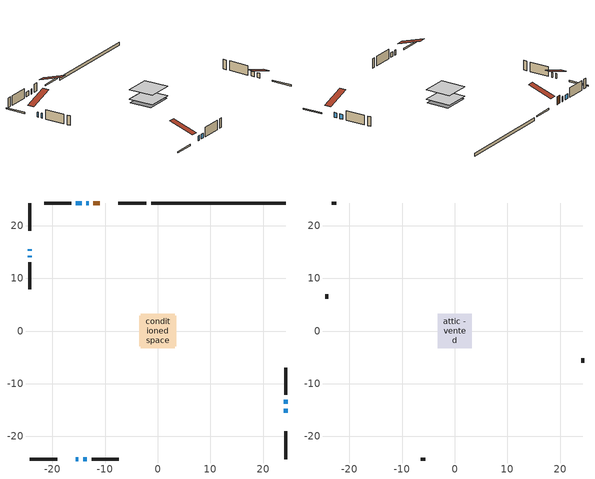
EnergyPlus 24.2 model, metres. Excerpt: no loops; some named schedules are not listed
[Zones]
conditioned space
 floor adiabatic (Floor3 construction): -3.19,-3.19 -3.19,3.19 3.19,3.19 3.19,-3.19 z0.3
 floor adiabatic (AdiabaticFloorConstruction): -3.26,-3.26 -3.26,3.26 3.26,3.26 3.26,-3.26 z0.3
 floor foundation (Slab1 construction): -3.5,-2.9 -3.5,2.9 3.5,2.9 3.5,-2.9 z-0.46
 wall outside (RimJoist1 construction): -2.21,24.32 -7.46,24.32 / -24.32,-24.32 -19.07,-24.32 / -24.32,24.32 -24.32,19.07 / 24.32,-24.32 24.32,-19.07 z0.3:0.6
 wall outside (AdiabaticWallConstruction 1): -10.99,24.32 -12.21,24.32 z0.3:2.33
 wall outside (AdiabaticWallConstruction): -13.14,24.32 -13.56,24.32 / -15.54,-24.32 -15.12,-24.32 / 24.32,-15.54 24.32,-14.79 / 24.32,-13.87 24.32,-13.08 / -14.49,24.32 -15.54,24.32 / -14.19,-24.32 -13.44,-24.32 / -24.32,15.54 -24.32,15.24 / -24.32,14.32 -24.32,14.02 z0.3:1.52
 wall outside (Wall1 construction): -16.46,24.32 -21.61,24.32 / -12.52,-24.32 -7.37,-24.32 / -24.32,13.09 -24.32,7.94 / 24.32,-12.15 24.32,-7 z0.3:2.74
 wall foundation (FoundationWall1 construction): 24.32,24.32 -1.28,24.32 z-0.46:0.3
 window (WindowConstruction 6): -13.14,24.32 -13.56,24.32 z0.3:1.52
 window (WindowConstruction 7): -15.54,-24.32 -15.12,-24.32 z0.3:1.52
 window (WindowConstruction): 24.32,-15.54 24.32,-14.79 z0.3:1.52
 window (WindowConstruction 1): 24.32,-13.86 24.32,-13.08 z0.3:1.52
 window (WindowConstruction 2): -14.49,24.32 -15.54,24.32 z0.3:1.52
 window (WindowConstruction 3): -14.19,-24.32 -13.45,-24.32 z0.3:1.52
 window (WindowConstruction 4): -24.32,15.54 -24.32,15.24 z0.3:1.52
 window (WindowConstruction 5): -24.32,14.32 -24.32,14.02 z0.3:1.52
 door (Door): -10.99,24.32 -12.21,24.32 z0.3:2.33
 ceiling adiabatic (AdiabaticFloorConstruction): 3.26,-3.26 3.26,3.26 -3.26,3.26 -3.26,-3.26 z0.3
attic - vented
 floor to conditioned space (Floor1 construction Reversed): -3.26,-3.26 -3.26,3.26 3.26,3.26 3.26,-3.26 z2.74
 wall outside (Wall2 construction): -22.54,24.32 -23.39,24.32 / -6.44,-24.32 -5.59,-24.32 / -24.32,7.02 -24.32,6.16 / 24.32,-6.07 24.32,-5.22 z0.3:2.74
 roof outside (Roof1 construction): -10.06,24.32,2.74 -10.06,17.96,4.86 -8.39,17.96,4.86 -8.39,24.32,2.74; -16.47,-24.32,2.74 -16.47,-17.96,4.86 -18.14,-17.96,4.86 -18.14,-24.32,2.74; -24.32,16.47,2.74 -17.96,16.47,4.86 -17.96,18.14,4.86 -24.32,18.14,2.74; 24.32,-16.47,2.74 17.96,-16.47,4.86 17.96,-18.14,4.86 24.32,-18.14,2.74
[Building]
Building 1: Terrain=Suburbs
[Site:Location]
Halifax Intl AP_NS: Latitude {deg}=44.88; Longitude {deg}=-63.51; Time Zone {hr}=-4; Elevation {m}=145; Keep Site Location Information=Yes
[Site:GroundTemperature:Shallow]
3.15511, 1.33576, 1.19006, 2.05344, 5.51939, 8.9692, 11.96, 13.8546, 14.0156, 12.4746, 9.56009, 6.2161
[Site:WaterMainsTemperature]
Calculation Method=Schedule; Temperature Schedule=mains temperature schedule
[Material] Roughness=Rough; Thermal Absorptance=0.9
Name | Thickness {m} | Conductivity {W/m-K} | Density {kg/m3} | Specific Heat {J/kg-K} | Solar Absorptance | Visible Absorptance
asphalt or fiberglass shingles | 0.00635 | 0.162714 | 1121.4 | 1465.45 | 0.4 | 0.4
ceiling loosefill ins | 0.0846667 | 0.0480833 | 16.02 | 1046.75 | 0.7 | 0.7
ceiling stud and cavity | 0.1397 | 0.0904643 | 65.682 | 1177.47 | 0.7 | 0.7
concrete 4.0 in. | 0.1016 | 1.803125 | 2242.8 | 837.4 | 0.7 | 0.7
concrete 8.0 in. | 0.2032 | 1.803125 | 2242.8 | 837.4 | 0.7 | 0.7
door material | 0.04445 | 0.053851 | 512.64 | 1214.23 | 0.7 | 0.7
exterior vertical ins | 0.00108814 | 0.029427 | 32.04 | 1214.23 | 0.7 | 0.7
floor covering | 0.0127 | 0.0433444 | 54.468 | 1339.84 | 0.6 | 0.6
floor rigid ins; wall rigid ins | 0.512978 | 0.029427 | 32.04 | 1214.23 | 0.7 | 0.7
floor stud and cavity | 0.1397 | 0.116862 | 92.3553 | 1139.71 | 0.7 | 0.7
floor stud and cavity 1 | 0.1397 | 1.75129 | 37.0049 | 1207.88 | 0.7 | 0.7
furniture material conditioned space 1 | 0.1524 | 0.115458 | 640.8 | 1214.23 | 0.6 | 0.6
gypsum board | 0.0127 | 0.160291 | 801 | 837.4 | 0.6 | 0.6
osb sheathing 0.5 in. | 0.0127 | 0.115458 | 512.64 | 1214.23 | 0.7 | 0.7
osb sheathing 0.75 in. | 0.01905 | 0.115458 | 512.64 | 1214.23 | 0.7 | 0.7
osb sheathing 2.0 in. | 0.0508 | 0.115458 | 512.64 | 1214.23 | 0.7 | 0.7
rim joist stud and cavity | 0.0508 | 0.0379815 | 125.044 | 1163.47 | 0.6 | 0.6
wall stud and cavity | 0.1397 | 0.0893451 | 139.0536 | 1170.24 | 0.7 | 0.7
wall stud and cavity 1 | 0.0889 | 6.9971 | 50.32683 | 1063.81 | 0.6 | 0.6
wall stud and cavity 2 | 0.0889 | 0.380278 | 52.3479 | 1209.89 | 0.7 | 0.7
wall stud and cavity 3 | 0.0889 | 0.391764 | 83.0341 | 1211.67 | 0.7 | 0.7
wood siding | 0.0254 | 0.102417 | 544.68 | 1172.36 | 0.4 | 0.4
wood siding 1 | 0.00254 | 0.102417 | 544.68 | 1172.36 | 0.4 | 0.4
wood siding 2; wood siding 3; wood siding 4 | 0.0254 | 0.102417 | 544.68 | 1172.36 | 0.7 | 0.7
[WindowMaterial:SimpleGlazingSystem]
Name | U-Factor {W/m2-K} | Solar Heat Gain Coefficient
WindowMaterial | 3.27961 | 0.52
WindowMaterial 1 | 3.28075 | 0.53
WindowMaterial 2 | 3.2745 | 0.59
WindowMaterial 3 | 3.24441 | 0.4
WindowMaterial 4 | 2.262683 | 0.37
WindowMaterial 5 | 3.04227 | 0.45
[Construction]
AdiabaticFloorConstruction: floor stud and cavity 1, floor rigid ins, osb sheathing 0.75 in., floor covering
AdiabaticWallConstruction: wood siding 3, wall rigid ins, wall stud and cavity 2, gypsum board
AdiabaticWallConstruction 1: wood siding 4, wall rigid ins, wall stud and cavity 2, gypsum board
Door: door material
Floor1 construction Reversed: gypsum board, ceiling stud and cavity, ceiling loosefill ins
Floor3 construction: floor stud and cavity, osb sheathing 0.75 in., floor covering
FoundationWall1 construction: concrete 8.0 in.
furniture construction conditioned space 1: furniture material conditioned space 1
PartitionWallConstruction: gypsum board, wall stud and cavity 3, gypsum board
RimJoist1 construction: wood siding 2, osb sheathing 2.0 in., rim joist stud and cavity
Roof1 construction: asphalt or fiberglass shingles
Slab1 construction: concrete 4.0 in.
Wall1 construction: wood siding, osb sheathing 0.5 in., wall stud and cavity, gypsum board
Wall2 construction: wood siding 1, wall stud and cavity 1
WindowConstruction; WindowConstruction 3: WindowMaterial
WindowConstruction 1: WindowMaterial 1
WindowConstruction 2: WindowMaterial 2
WindowConstruction 4: WindowMaterial 3
WindowConstruction 5: WindowMaterial 4
WindowConstruction 6; WindowConstruction 7: WindowMaterial 5
[Zone] Multiplier=1; Part of Total Floor Area=Yes
Name | Volume {m3}
attic - vented | 14.6439
conditioned space | 135.4
[Space]
Name | Zone | Volume {m3}
attic - vented 1 | attic - vented | 14.6439
conditioned space 1 | conditioned space | 135.4
[ZoneInfiltration:EffectiveLeakageArea]
infil attic - vented 1: Zone or Space=attic - vented 1; Schedule=Always On Discrete; Effective Air Leakage Area {cm2}=1525.25; Stack Coefficient=0.000316883; Wind Coefficient=1.20273e-05
[ZoneMixing]
whole house fan mix: Zone or Space=attic - vented; Schedule=Always On Continuous; Design Flow Rate Calculation Method=Flow/Zone; Design Flow Rate {m3/s}=0; Source Zone or Space=conditioned space
[SurfaceProperty:ExposedFoundationPerimeter]
Slab1: Exposed Perimeter Calculation Method=TotalExposedPerimeter; Total Exposed Perimeter {m}=25.603
[InternalMass] Zone or ZoneList=conditioned space; Space or SpaceList=conditioned space 1
Name | Construction | Surface Area {m2}
furniture mass conditioned space 1 | furniture construction conditioned space 1 | 49.5199
partition wall mass | PartitionWallConstruction | 83.1998
[Lights]
interior lighting: Zone or ZoneList or Space or SpaceList=conditioned space 1; Schedule=interior lighting schedule; Design Level Calculation Method=LightingLevel; Lighting Level {W}=343.2; Return Air Fraction=0; Fraction Radiant=0.6; Fraction Visible=0.2; Fraction Replaceable=1
[People]
occupants: Zone or ZoneList or Space or SpaceList=conditioned space 1; Number of People Schedule=occupants schedule; Number of People Calculation Method=People; Number of People=3; Fraction Radiant=0.314171; Sensible Heat Fraction=0.56303; Activity Level Schedule=occupants activity schedule; Carbon Dioxide Generation Rate {m3/s-W}=0; Enable ASHRAE 55 Comfort Warnings=No; Mean Radiant Temperature Calculation Type=EnclosureAveraged
[ElectricEquipment] Zone or ZoneList or Space or SpaceList=conditioned space 1; Design Level Calculation Method=EquipmentLevel
Name | Schedule | Design Level {W} | Fraction Latent | Fraction Radiant | Fraction Lost
clothes dryer | clothes dryer schedule | 140.772 | 0.015 | 0.081 | 0.85
clothes washer | clothes washer schedule | 32.1985 | 0.03 | 0.162 | 0.7
cooking range | cooking range schedule | 215.147 | 0.08 | 0.432 | 0.2
dishwasher | dishwasher schedule | 66.8632 | 0.3 | 0.18 | 0.4
fridge | fridge schedule | 72.9452 | 0 | 0.6 | 0
mech vent house fan | mech vent house fan schedule | 0 | 0 | 0 | 1
mech vent house fan cfis | mech vent house fan cfis schedule | 0 | 0 | 0 | 0
misc plug loads | misc plug loads schedule | 494.7 | 0.045 | 0.513 | 0.1
whole house fan | Always On Discrete | 0 | 0 | 0 | 1
[OtherEquipment] Zone or ZoneList or Space or SpaceList=conditioned space 1; Design Level Calculation Method=EquipmentLevel
Name | Fuel Type | Schedule | Design Level {W} | Fraction Latent | Fraction Radiant | Fraction Lost
clothes dryer 1 | Electricity | clothes dryer schedule | 0 | 0.015 | 0.081 | 0.85
cooking range 1 | Electricity | cooking range schedule | 0 | 0.08 | 0.432 | 0.2
general water use latent | None | general water use schedule | 62.594 | 1 | 0 | 0
general water use sensible | None | general water use schedule | -61.6891 | 0 | 0.6 | 0
mech vent house fan latent load | None | Always On Discrete | 0 | 1 | 0 | 0
mech vent house fan sensible load | None | Always On Discrete | 0 | 0 | 0 | 0
water heater energy adjustment1 | Electricity | Always On Discrete | 0.01 | 0 | 0 | 1
[ZoneInfiltration:DesignFlowRate] Zone or ZoneList or Space or SpaceList=conditioned space 1; Schedule=Always On Discrete; Design Flow Rate Calculation Method=Flow/Zone; Design Flow Rate {m3/s}=0
infil flow; natural vent flow; whole house fan flow
[ZoneControl:Thermostat]
conditioned space Thermostat: Zone or ZoneList=conditioned space; Control Type Schedule=conditioned space Thermostat Schedule; Control 1=conditioned space temperature setpoint; Temperature Difference Between Cutout And Setpoint {deltaC}=0
[AirLoopHVAC:UnitarySystem]
unit heater unitary system: Control Type=Load; Controlling Zone or Thermostat Location=conditioned space; Dehumidification Control Type=None; Availability Schedule=Always On Discrete; Supply Fan=unit heater supply fan; Fan Placement=BlowThrough; Supply Air Fan Operating Mode Schedule=unit heater auto fan schedule; Heating Coil=unit heater htg coil; DX Heating Coil Sizing Ratio=1; Use DOAS DX Cooling Coil=No; Minimum Supply Air Temperature {C}=2; Latent Load Control=SensibleOnlyLoadControl; Cooling Supply Air Flow Rate Method=None; Heating Supply Air Flow Rate Method=SupplyAirFlowRate; Heating Supply Air Flow Rate {m3/s}=0.512063; No Load Supply Air Flow Rate Method=SupplyAirFlowRate; No Load Supply Air Flow Rate {m3/s}=0; No Load Supply Air Flow Rate Control Set To Low Speed=Yes; Maximum Supply Air Temperature {C}=48.8889; Maximum Outdoor Dry-Bulb Temperature for Supplemental Heater Operation {C}=21; Ancillary On-Cycle Electric Power {W}=0; Ancillary Off-Cycle Electric Power {W}=0
[Fan:SystemModel]
unit heater supply fan: Availability Schedule=Always On Discrete; Design Maximum Air Flow Rate {m3/s}=0.512063; Speed Control Method=Discrete; Electric Power Minimum Flow Rate Fraction=0.2; Design Pressure Rise {Pa}=500; Motor Efficiency=1; Motor In Air Stream Fraction=1; Design Electric Power Consumption {W}=Autosize; Design Power Sizing Method=PowerPerFlow; Electric Power Per Unit Flow Rate {W/(m3/s)}=78.1154; Electric Power Per Unit Flow Rate Per Unit Pressure {W/((m3/s)-Pa)}=1.66667; Fan Total Efficiency=0.7; Motor Loss Radiative Fraction=0; Number of Speeds=1; Speed Flow Fraction 1=1; Speed Electric Power Fraction 1=1
[Coil:Heating:Fuel]
unit heater htg coil: Availability Schedule=Always On Discrete; Fuel Type=OtherFuel1; Burner Efficiency=0.7; Nominal Capacity {W}=10905.5; On Cycle Parasitic Electric Load {W}=0; Off Cycle Parasitic Fuel Load {W}=0
[Zone equipment]
conditioned space: unit heater unitary system
[Foundation:Kiva]
Foundation Kiva 1: Initial Indoor Air Temperature {C}=18; Wall Height Above Grade {m}=0.299984; Wall Depth Below Slab {m}=0.2032; Custom Block Material Name 1=exterior vertical ins; Custom Block Depth 1 {m}=0.759988; Custom Block X Position 1 {m}=0.2032; Custom Block Z Position 1 {m}=0
[Foundation:Kiva:Settings]
Soil Conductivity {W/m-K}=0.849921; Soil Density {kg/m3}=1842.3; Soil Specific Heat {J/kg-K}=418.7; Ground Solar Absorptivity=0.9; Ground Thermal Absorptivity=0.9; Ground Surface Roughness {m}=0.03; Far-Field Width {m}=40; Deep-Ground Boundary Condition=ZeroFlux; Deep-Ground Depth {m}=40; Minimum Cell Dimension {m}=0.2; Maximum Cell Growth Coefficient=3; Simulation Timestep=Timestep
[Exterior:Lights]
exterior lighting: Schedule=exterior lighting schedule; Design Level {W}=75.6
[EnergyManagementSystem:GlobalVariable]
infil_program_Qfan
infil_program_Qinf
natural_vent_program_Qnv
natural_vent_program_Qwhf
[EnergyManagementSystem:Sensor]
Name | Output:Variable or Output:Meter Index Key | Output:Variable or Output:Meter
airflow_gain | infil flow | Infiltration Sensible Heat Gain Energy
airflow_gain_1 | natural vent flow | Infiltration Sensible Heat Gain Energy
airflow_gain_2 | whole house fan flow | Infiltration Sensible Heat Gain Energy
airflow_loss | infil flow | Infiltration Sensible Heat Loss Energy
airflow_loss_1 | natural vent flow | Infiltration Sensible Heat Loss Energy
airflow_loss_2 | whole house fan flow | Infiltration Sensible Heat Loss Energy
clg_load_cond |  | Cooling:EnergyTransfer:Zone:CONDITIONED SPACE
clg_sp_s; clg_sp_s_1 | cooling setpoint | Schedule Value
clothes_dryer_exhaust_0_sch_s | clothes dryer exhaust 0 schedule | Schedule Value
conditioned_space_clg_unmet_s | conditioned space | Zone Cooling Setpoint Not Met Time
conditioned_space_htg_unmet_s | conditioned space | Zone Heating Setpoint Not Met Time
cool_season | cooling season schedule | Schedule Value
fridge_tin_s | conditioned space | Zone Mean Air Temperature
htg_load_cond |  | Heating:EnergyTransfer:Zone:CONDITIONED SPACE
htg_sp_s; htg_sp_s_1 | heating setpoint | Schedule Value
ig_ee_conv | clothes dryer | Electric Equipment Convective Heating Energy
ig_ee_conv_2 | cooking range | Electric Equipment Convective Heating Energy
ig_ee_conv_4 | fridge | Electric Equipment Convective Heating Energy
ig_ee_conv_5 | misc plug loads | Electric Equipment Convective Heating Energy
ig_ee_conv_6 | whole house fan | Electric Equipment Convective Heating Energy
ig_ee_rad | clothes dryer | Electric Equipment Radiant Heating Energy
ig_ee_rad_2 | cooking range | Electric Equipment Radiant Heating Energy
ig_ee_rad_4 | fridge | Electric Equipment Radiant Heating Energy
ig_ee_rad_5 | misc plug loads | Electric Equipment Radiant Heating Energy
ig_ee_rad_6 | whole house fan | Electric Equipment Radiant Heating Energy
ig_lgt_conv | interior lighting | Lights Convective Heating Energy
ig_lgt_rad | interior lighting | Lights Radiant Heating Energy
ig_lgt_vis | interior lighting | Lights Visible Radiation Heating Energy
ig_oe_conv | clothes dryer 1 | Other Equipment Convective Heating Energy
ig_oe_conv_1 | cooking range 1 | Other Equipment Convective Heating Energy
ig_oe_conv_2 | general water use latent | Other Equipment Convective Heating Energy
ig_oe_conv_3 | general water use sensible | Other Equipment Convective Heating Energy
ig_oe_conv_4 | water heater energy adjustment1 | Other Equipment Convective Heating Energy
ig_oe_rad | clothes dryer 1 | Other Equipment Radiant Heating Energy
ig_oe_rad_1 | cooking range 1 | Other Equipment Radiant Heating Energy
ig_oe_rad_2 | general water use latent | Other Equipment Radiant Heating Energy
ig_oe_rad_3 | general water use sensible | Other Equipment Radiant Heating Energy
ig_oe_rad_4 | water heater energy adjustment1 | Other Equipment Radiant Heating Energy
ig_ppl_conv | occupants | People Convective Heating Energy
ig_ppl_rad | occupants | People Radiant Heating Energy
im_conv | furniture mass conditioned space 1 | Surface Inside Face Convection Heat Gain Energy
im_conv_1 | partition wall mass | Surface Inside Face Convection Heat Gain Energy
im_ig | furniture mass conditioned space 1 | Surface Inside Face Internal Gains Radiation Heat Gain Energy
im_ig_1 | partition wall mass | Surface Inside Face Internal Gains Radiation Heat Gain Energy
im_lgt | furniture mass conditioned space 1 | Surface Inside Face Lights Radiation Heat Gain Energy
im_lgt_1 | partition wall mass | Surface Inside Face Lights Radiation Heat Gain Energy
im_sol | furniture mass conditioned space 1 | Surface Inside Face Solar Radiation Heat Gain Energy
im_sol_1 | partition wall mass | Surface Inside Face Solar Radiation Heat Gain Energy
im_surf | furniture mass conditioned space 1 | Surface Inside Face Net Surface Thermal Radiation Heat Gain Energy
im_surf_1 | partition wall mass | Surface Inside Face Net Surface Thermal Radiation Heat Gain Energy
mv_conv | mech vent house fan | Electric Equipment Convective Heating Energy
mv_conv_1 | mech vent house fan cfis | Electric Equipment Convective Heating Energy
mv_conv_2 | mech vent house fan latent load | Other Equipment Convective Heating Energy
mv_conv_3 | mech vent house fan sensible load | Other Equipment Convective Heating Energy
mv_rad | mech vent house fan | Electric Equipment Radiant Heating Energy
mv_rad_1 | mech vent house fan cfis | Electric Equipment Radiant Heating Energy
mv_rad_2 | mech vent house fan latent load | Other Equipment Radiant Heating Energy
mv_rad_3 | mech vent house fan sensible load | Other Equipment Radiant Heating Energy
natural_vent_s | natural vent schedule | Schedule Value
out_pb_s |  | Site Outdoor Air Barometric Pressure
out_wt_s |  | Site Outdoor Air Humidity Ratio
site_vw_s |  | Site Wind Speed
ss_back_out | Window1 | Surface Window Shortwave from Zone Back Out Window Heat Transfer Rate
ss_back_out_1 | Window2 | Surface Window Shortwave from Zone Back Out Window Heat Transfer Rate
ss_back_out_2 | Window3 | Surface Window Shortwave from Zone Back Out Window Heat Transfer Rate
ss_back_out_3 | Window4 | Surface Window Shortwave from Zone Back Out Window Heat Transfer Rate
ss_back_out_4 | Window5 | Surface Window Shortwave from Zone Back Out Window Heat Transfer Rate
ss_back_out_5 | Window6 | Surface Window Shortwave from Zone Back Out Window Heat Transfer Rate
ss_back_out_6 | Window7 | Surface Window Shortwave from Zone Back Out Window Heat Transfer Rate
ss_back_out_7 | Window8 | Surface Window Shortwave from Zone Back Out Window Heat Transfer Rate
ss_conv | Door1 | Surface Inside Face Convection Heat Gain Energy
ss_conv_1 | Window1 | Surface Inside Face Convection Heat Gain Energy
ss_conv_2 | Window2 | Surface Inside Face Convection Heat Gain Energy
ss_conv_3 | Window3 | Surface Inside Face Convection Heat Gain Energy
ss_conv_4 | Window4 | Surface Inside Face Convection Heat Gain Energy
ss_conv_5 | Window5 | Surface Inside Face Convection Heat Gain Energy
ss_conv_6 | Window6 | Surface Inside Face Convection Heat Gain Energy
ss_conv_7 | Window7 | Surface Inside Face Convection Heat Gain Energy
ss_conv_8 | Window8 | Surface Inside Face Convection Heat Gain Energy
ss_ig | Door1 | Surface Inside Face Internal Gains Radiation Heat Gain Energy
ss_ig_1 | Window1 | Surface Inside Face Internal Gains Radiation Heat Gain Energy
ss_ig_2 | Window2 | Surface Inside Face Internal Gains Radiation Heat Gain Energy
ss_ig_3 | Window3 | Surface Inside Face Internal Gains Radiation Heat Gain Energy
ss_ig_4 | Window4 | Surface Inside Face Internal Gains Radiation Heat Gain Energy
ss_ig_5 | Window5 | Surface Inside Face Internal Gains Radiation Heat Gain Energy
ss_ig_6 | Window6 | Surface Inside Face Internal Gains Radiation Heat Gain Energy
ss_ig_7 | Window7 | Surface Inside Face Internal Gains Radiation Heat Gain Energy
ss_ig_8 | Window8 | Surface Inside Face Internal Gains Radiation Heat Gain Energy
ss_lgt | Door1 | Surface Inside Face Lights Radiation Heat Gain Energy
ss_sol | Door1 | Surface Inside Face Solar Radiation Heat Gain Energy
ss_surf | Door1 | Surface Inside Face Net Surface Thermal Radiation Heat Gain Energy
ss_surf_1 | Window1 | Surface Inside Face Net Surface Thermal Radiation Heat Gain Energy
ss_surf_2 | Window2 | Surface Inside Face Net Surface Thermal Radiation Heat Gain Energy
ss_surf_3 | Window3 | Surface Inside Face Net Surface Thermal Radiation Heat Gain Energy
ss_surf_4 | Window4 | Surface Inside Face Net Surface Thermal Radiation Heat Gain Energy
ss_surf_5 | Window5 | Surface Inside Face Net Surface Thermal Radiation Heat Gain Energy
ss_surf_6 | Window6 | Surface Inside Face Net Surface Thermal Radiation Heat Gain Energy
ss_surf_7 | Window7 | Surface Inside Face Net Surface Thermal Radiation Heat Gain Energy
ss_surf_8 | Window8 | Surface Inside Face Net Surface Thermal Radiation Heat Gain Energy
ss_trans_in | Window1 | Surface Window Transmitted Solar Radiation Rate
ss_trans_in_1 | Window2 | Surface Window Transmitted Solar Radiation Rate
ss_trans_in_2 | Window3 | Surface Window Transmitted Solar Radiation Rate
ss_trans_in_3 | Window4 | Surface Window Transmitted Solar Radiation Rate
ss_trans_in_4 | Window5 | Surface Window Transmitted Solar Radiation Rate
ss_trans_in_5 | Window6 | Surface Window Transmitted Solar Radiation Rate
ss_trans_in_6 | Window7 | Surface Window Transmitted Solar Radiation Rate
ss_trans_in_7 | Window8 | Surface Window Transmitted Solar Radiation Rate
ss_trans_out | Window1 | Surface Inside Face Initial Transmitted Diffuse Transmitted Out Window Solar Radiation Rate
ss_trans_out_1 | Window2 | Surface Inside Face Initial Transmitted Diffuse Transmitted Out Window Solar Radiation Rate
ss_trans_out_2 | Window3 | Surface Inside Face Initial Transmitted Diffuse Transmitted Out Window Solar Radiation Rate
ss_trans_out_3 | Window4 | Surface Inside Face Initial Transmitted Diffuse Transmitted Out Window Solar Radiation Rate
ss_trans_out_4 | Window5 | Surface Inside Face Initial Transmitted Diffuse Transmitted Out Window Solar Radiation Rate
ss_trans_out_5 | Window6 | Surface Inside Face Initial Transmitted Diffuse Transmitted Out Window Solar Radiation Rate
ss_trans_out_6 | Window7 | Surface Inside Face Initial Transmitted Diffuse Transmitted Out Window Solar Radiation Rate
ss_trans_out_7 | Window8 | Surface Inside Face Initial Transmitted Diffuse Transmitted Out Window Solar Radiation Rate
s_conv | Floor1 | Surface Inside Face Convection Heat Gain Energy
s_conv_1 | Floor3 | Surface Inside Face Convection Heat Gain Energy
s_conv_10 | Wall1:0 | Surface Inside Face Convection Heat Gain Energy
s_conv_11 | Wall1:180 | Surface Inside Face Convection Heat Gain Energy
s_conv_12 | Wall1:270 | Surface Inside Face Convection Heat Gain Energy
s_conv_13 | Wall1:90 | Surface Inside Face Convection Heat Gain Energy
s_conv_2 | FoundationWall1 | Surface Inside Face Convection Heat Gain Energy
s_conv_3 | inferred conditioned ceiling | Surface Inside Face Convection Heat Gain Energy
s_conv_4 | inferred conditioned floor | Surface Inside Face Convection Heat Gain Energy
s_conv_5 | RimJoist1:0 | Surface Inside Face Convection Heat Gain Energy
s_conv_6 | RimJoist1:180 | Surface Inside Face Convection Heat Gain Energy
s_conv_7 | RimJoist1:270 | Surface Inside Face Convection Heat Gain Energy
s_conv_8 | RimJoist1:90 | Surface Inside Face Convection Heat Gain Energy
s_conv_9 | Slab1 | Surface Inside Face Convection Heat Gain Energy
s_ig | Floor1 | Surface Inside Face Internal Gains Radiation Heat Gain Energy
s_ig_1 | Floor3 | Surface Inside Face Internal Gains Radiation Heat Gain Energy
s_ig_10 | Wall1:0 | Surface Inside Face Internal Gains Radiation Heat Gain Energy
s_ig_11 | Wall1:180 | Surface Inside Face Internal Gains Radiation Heat Gain Energy
s_ig_12 | Wall1:270 | Surface Inside Face Internal Gains Radiation Heat Gain Energy
s_ig_13 | Wall1:90 | Surface Inside Face Internal Gains Radiation Heat Gain Energy
s_ig_2 | FoundationWall1 | Surface Inside Face Internal Gains Radiation Heat Gain Energy
s_ig_3 | inferred conditioned ceiling | Surface Inside Face Internal Gains Radiation Heat Gain Energy
s_ig_4 | inferred conditioned floor | Surface Inside Face Internal Gains Radiation Heat Gain Energy
s_ig_5 | RimJoist1:0 | Surface Inside Face Internal Gains Radiation Heat Gain Energy
s_ig_6 | RimJoist1:180 | Surface Inside Face Internal Gains Radiation Heat Gain Energy
s_ig_7 | RimJoist1:270 | Surface Inside Face Internal Gains Radiation Heat Gain Energy
s_ig_8 | RimJoist1:90 | Surface Inside Face Internal Gains Radiation Heat Gain Energy
s_ig_9 | Slab1 | Surface Inside Face Internal Gains Radiation Heat Gain Energy
s_lgt | Floor1 | Surface Inside Face Lights Radiation Heat Gain Energy
s_lgt_1 | Floor3 | Surface Inside Face Lights Radiation Heat Gain Energy
s_lgt_10 | Wall1:0 | Surface Inside Face Lights Radiation Heat Gain Energy
s_lgt_11 | Wall1:180 | Surface Inside Face Lights Radiation Heat Gain Energy
s_lgt_12 | Wall1:270 | Surface Inside Face Lights Radiation Heat Gain Energy
s_lgt_13 | Wall1:90 | Surface Inside Face Lights Radiation Heat Gain Energy
s_lgt_2 | FoundationWall1 | Surface Inside Face Lights Radiation Heat Gain Energy
s_lgt_3 | inferred conditioned ceiling | Surface Inside Face Lights Radiation Heat Gain Energy
s_lgt_4 | inferred conditioned floor | Surface Inside Face Lights Radiation Heat Gain Energy
s_lgt_5 | RimJoist1:0 | Surface Inside Face Lights Radiation Heat Gain Energy
s_lgt_6 | RimJoist1:180 | Surface Inside Face Lights Radiation Heat Gain Energy
s_lgt_7 | RimJoist1:270 | Surface Inside Face Lights Radiation Heat Gain Energy
s_lgt_8 | RimJoist1:90 | Surface Inside Face Lights Radiation Heat Gain Energy
s_lgt_9 | Slab1 | Surface Inside Face Lights Radiation Heat Gain Energy
s_sol | Floor1 | Surface Inside Face Solar Radiation Heat Gain Energy
s_sol_1 | Floor3 | Surface Inside Face Solar Radiation Heat Gain Energy
s_sol_10 | Wall1:0 | Surface Inside Face Solar Radiation Heat Gain Energy
s_sol_11 | Wall1:180 | Surface Inside Face Solar Radiation Heat Gain Energy
s_sol_12 | Wall1:270 | Surface Inside Face Solar Radiation Heat Gain Energy
s_sol_13 | Wall1:90 | Surface Inside Face Solar Radiation Heat Gain Energy
